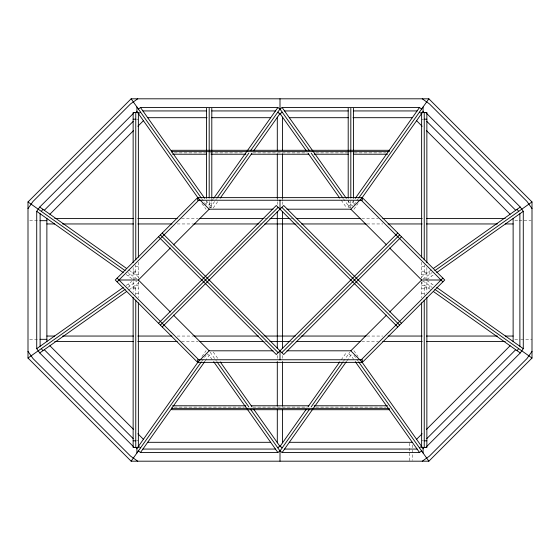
<?xml version="1.0" encoding="UTF-8"?>
<svg xmlns="http://www.w3.org/2000/svg" width="560" height="560" viewBox="0 0 560 560"><rect width="100%" height="100%" fill="white"/><g stroke="black" fill="none" stroke-linecap="round" stroke-linejoin="round"><path stroke-width="0.42" stroke-dasharray="2.8 2.1" d="M128.331 276.101L131.348 271.831M135.352 277.865L133.84 280L126.063 274.498M213.185 199.003L209.188 204.659L207.053 206.164M210.168 207.795L216.629 198.653M213.22 208.005L218.785 200.137M201.936 356.538L206.066 350.693M201.74 361.347L206.052 355.25M205.184 360.997L209.188 355.341L211.323 353.836M353.815 200.417L350.812 204.659L348.677 206.164M353.948 204.75L358.26 198.653M353.934 209.307L358.064 203.462M341.215 359.863L346.78 351.995M343.371 361.347L349.832 352.205M346.815 360.997L350.812 355.341L352.947 353.836M422.513 281.694L421.505 283.115L431.354 290.08M428.652 288.169L431.669 283.899M126.063 285.502L131.775 281.463M127.813 287.469L136.983 280.98M128.646 290.08L138.495 283.115L137.487 281.694M431.354 269.92L421.505 276.885L423.017 279.02L432.187 272.531M426.846 279.51L433.937 274.498M136.626 119.196L138.369 119.196M421.631 119.196L423.374 119.196M174.314 152.894L205.772 152.894M210.14 152.894L244.209 152.894M252.952 152.894L307.118 152.894M315.854 152.894L349.93 152.894M354.298 152.894L385.749 152.894M209.188 207.795L211.799 207.795L211.799 201.446M181.587 218.505L198.212 218.505M264.691 218.505L269.066 218.505M290.934 218.505L295.309 218.505M361.788 218.505L378.413 218.505M29.715 220.682L39.151 220.682M514.843 220.682L518.273 220.682M519.134 220.682L531.139 220.682M177.212 223.951L192.962 223.951M259.441 223.951L262.066 223.951M296.184 223.951L298.809 223.951M367.038 223.951L382.788 223.951M135.758 266.714L138.369 266.714M421.631 266.714L424.242 266.714M133.14 271.173L138.369 271.173M421.631 271.173L426.86 271.173M133.14 272.818L135.758 272.818M424.242 272.818L426.86 272.818M138.369 274.463L135.758 274.463L135.758 264.887M421.631 274.463L424.242 274.463L424.242 264.887M138.369 285.537L135.758 285.537L135.758 295.113M421.631 285.537L424.242 285.537L424.242 295.113M133.14 287.182L135.758 287.182M424.242 287.182L426.86 287.182M133.14 288.827L138.369 288.827M421.631 288.827L426.86 288.827M135.758 293.286L138.369 293.286M421.631 293.286L424.242 293.286M177.212 336.049L192.962 336.049M261.191 336.049L263.816 336.049M297.934 336.049L300.559 336.049M367.038 336.049L382.788 336.049M29.715 339.318L39.151 339.318M514.843 339.318L519.988 339.318M520.849 339.318L532 339.318M181.587 341.495L198.212 341.495M264.691 341.495L269.066 341.495M290.934 341.495L295.309 341.495M361.788 341.495L378.413 341.495M174.314 407.106L244.209 407.106M252.952 407.106L307.118 407.106M315.854 407.106L385.749 407.106M136.626 440.804L138.369 440.804M421.631 440.804L423.374 440.804M352.947 206.164L350.812 204.659L346.815 199.003M426.867 280.497L433.937 285.502M423.017 280.98L432.187 287.469M211.323 206.164L209.188 204.659L206.185 200.417M348.677 353.836L350.812 355.341L353.815 359.583M128.646 269.92L138.495 276.885L136.983 279.02L127.813 272.531M207.053 353.836L209.188 355.341L212.184 359.583M428.652 271.831L431.669 276.101M424.648 277.865L425.656 279.286M343.371 198.653L349.832 207.795M341.215 200.137L346.78 208.005M353.934 350.693L358.064 356.538M353.948 355.25L358.26 361.347M201.74 198.653L206.052 204.75M201.936 203.462L206.066 209.307M213.22 351.995L218.785 359.863M210.168 352.205L216.629 361.347M128.331 283.899L131.348 288.169M426.86 267.589L426.86 292.411M421.631 262.269L421.631 278.257M421.631 281.743L421.631 297.731M412.314 444.885L412.314 460.327M409.696 443.17L409.696 461.188M353.43 200.655L353.43 205.415M350.812 200.655L350.812 207.795L348.201 207.795L348.201 200.655M282.527 198.373L282.527 200.991M282.527 201.866L282.527 204.484M282.527 355.516L282.527 359.884M277.298 198.373L277.298 200.991M277.298 201.866L277.298 204.484M277.298 355.516L277.298 359.884M211.799 198.912L211.799 200.655M209.188 201.446L209.188 207.004M206.57 201.446L206.57 205.415M138.369 262.269L138.369 278.257M138.369 281.743L138.369 297.731M133.14 267.589L133.14 280.875M133.14 281.743L133.14 292.411"/><path stroke-width="0.84" d="M28 208.551L33.047 201.411L130.599 103.859L137.739 98.812M134.379 447.594L39.732 352.947L36.715 348.677L36.715 211.323L39.732 207.053L134.379 112.406M41.363 211.407L42.875 209.272M213.689 198.296L277.865 107.527L280 109.039L309.197 150.332M217.133 197.953L248.808 153.146M250.803 150.332L280 109.039L282.135 107.527L419.496 107.527L421.631 109.039M220.22 198.107L251.944 153.251M253.932 150.437L279.916 113.687L277.781 112.182M136.717 448.777L198.149 361.893M131.138 461.188L428.862 461.188L532 358.043L532 201.957L428.862 98.812L131.138 98.812L28 201.957L28 358.043L131.138 461.188L201.243 362.047M138.369 450.961L140.504 452.473L204.687 361.704M355.313 198.296L419.496 107.527M358.757 197.953L428.862 98.812M361.851 198.107L423.283 111.223M306.068 409.563L280.084 446.313L282.219 447.818M308.056 406.749L339.78 361.893M140.504 452.473L277.865 452.473L280 450.961L309.197 409.668M311.192 406.854L342.867 362.047M250.803 409.668L280 450.961L282.135 452.473L346.311 361.704M517.125 350.728L518.637 348.593M425.621 447.594L520.268 352.947L523.285 348.677L523.285 211.323L520.268 207.053L425.621 112.406M532 351.449L526.953 358.589L429.401 456.141L422.261 461.188M44.296 210.28L133.14 121.429M49.896 214.235L133.574 130.55M137.879 126.245L143.416 120.708M117.11 281.848L199.479 199.479L197.631 197.631L115.262 280L197.631 362.369L362.369 362.369L444.738 280L362.369 197.631L197.631 197.631L197.631 200.242L362.369 200.242L362.369 197.631L360.521 199.479L442.89 281.848M118.685 280L138.369 280L170.394 247.982M173.474 244.902L209.188 209.188L273.007 209.188M158.529 323.267L276.304 205.485L397.775 326.963M160.377 325.115L278.152 207.34M162.225 326.963L283.696 205.485L401.471 323.267M200.06 359.94L209.188 350.812L273.007 350.812M286.993 209.188L350.812 209.188L359.94 200.06M397.775 233.037L276.304 354.515L158.529 236.733M281.848 352.66L399.623 234.885M401.471 236.733L283.696 354.515L162.225 233.037M286.993 350.812L350.812 350.812L386.526 315.098M389.606 312.018L421.631 280L441.315 280M442.89 278.152L360.521 360.521L362.369 362.369L362.369 359.758L197.631 359.758L197.631 362.369L199.479 360.521L117.11 278.152M416.584 439.292L422.121 433.755M426.426 429.45L510.104 345.765M426.86 438.571L515.704 349.72M138.369 109.039L140.504 107.527L277.865 107.527M138.46 113.687L140.595 112.182M282.219 112.182L280.084 113.687L306.068 150.437M36.715 348.677L123.235 287.497M28 358.043L125.111 289.38M39.732 352.947L126.616 291.515M433.384 268.485L520.268 207.053M434.889 270.62L532 201.957M436.765 272.503L523.285 211.323M277.781 447.818L279.916 446.313L253.932 409.563M419.405 447.818L421.54 446.313M282.135 452.473L419.496 452.473L421.631 450.961M142.912 110.936L206.57 110.936M211.799 110.936L275.457 110.936M284.543 110.936L348.201 110.936M353.43 110.936L417.088 110.936M279.041 113.687L280.784 113.687M147.686 117.691L207.004 117.691M211.365 117.691L270.683 117.691M289.317 117.691L348.635 117.691M352.996 117.691L412.314 117.691M133.14 119.196L135.758 119.196M424.242 119.196L426.86 119.196M171.696 151.641L389.249 151.641L389.249 150.304L171.696 150.304L171.696 152.033M172.571 154.224L206.647 154.224M211.015 154.224L245.959 154.224M251.202 154.224L308.868 154.224M314.111 154.224L348.18 154.224M353.423 154.224L387.499 154.224M54.747 218.505L133.476 218.505M137.851 218.505L177.212 218.505M199.955 218.505L263.816 218.505M269.941 218.505L290.059 218.505M296.184 218.505L360.045 218.505M382.788 218.505L422.149 218.505M426.524 218.505L505.253 218.505M40.012 220.682L46.872 220.682M46.872 223.951L54.747 223.951M62.622 223.951L133.476 223.951M137.851 223.951L171.969 223.951M193.837 223.951L258.566 223.951M264.691 223.951L295.309 223.951M301.434 223.951L366.163 223.951M388.031 223.951L422.149 223.951M426.524 223.951L497.378 223.951M505.253 223.951L513.128 223.951M46.872 336.049L54.747 336.049M62.622 336.049L133.476 336.049M137.851 336.049L171.969 336.049M193.837 336.049L258.566 336.049M264.691 336.049L295.309 336.049M301.434 336.049L366.163 336.049M388.031 336.049L422.149 336.049M426.524 336.049L497.378 336.049M505.253 336.049L513.128 336.049M40.012 339.318L46.872 339.318M54.747 341.495L133.476 341.495M137.851 341.495L177.212 341.495M199.955 341.495L263.816 341.495M269.941 341.495L290.059 341.495M296.184 341.495L360.045 341.495M382.788 341.495L422.149 341.495M426.524 341.495L505.253 341.495M172.571 405.776L245.959 405.776M251.202 405.776L308.868 405.776M314.111 405.776L387.499 405.776M171.696 408.359L389.249 408.359L389.249 409.696L171.696 409.696L171.696 407.967M133.14 440.804L135.758 440.804M424.242 440.804L426.86 440.804M147.686 442.309L270.683 442.309M289.317 442.309L412.314 442.309M279.041 446.313L280.784 446.313M142.912 449.064L275.457 449.064M284.543 449.064L417.088 449.064M422.261 98.812L429.401 103.859L526.953 201.411L532 208.551M419.405 112.182L421.54 113.687M436.765 287.497L523.285 348.677M434.889 289.38L532 358.043M433.384 291.515L520.268 352.947M39.732 207.053L126.616 268.485M28 201.957L125.111 270.62M36.715 211.323L123.235 272.503M138.46 446.313L140.595 447.818M137.739 461.188L130.599 456.141L33.047 358.589L28 351.449M426.86 121.429L515.704 210.28M416.584 120.708L422.121 126.245M426.426 130.55L510.104 214.235M350.812 209.188L386.526 244.902M389.606 247.982L421.631 280M281.848 207.34L399.623 325.115M200.06 200.06L209.188 209.188M350.812 350.812L359.94 359.94M160.377 234.885L278.152 352.66M138.369 280L170.394 312.018M173.474 315.098L209.188 350.812M49.896 345.765L133.574 429.45M137.879 433.755L143.416 439.292M44.296 349.72L133.14 438.571M517.125 209.272L518.637 211.407M282.135 107.527L346.311 198.296M311.192 153.146L342.867 197.953M308.056 153.251L339.78 198.107M361.851 361.893L423.283 448.777M358.757 362.047L428.862 461.188M355.313 361.704L419.496 452.473M140.504 107.527L204.687 198.296M131.138 98.812L201.243 197.953M136.717 111.223L198.149 198.107M220.22 361.893L251.944 406.749M217.133 362.047L248.808 406.854M213.689 361.704L277.865 452.473M41.363 348.593L42.875 350.728M519.883 213.724L519.883 346.276M513.128 218.505L513.128 341.495M426.86 262.542L426.86 112.441L421.631 112.441L421.631 257.18M426.86 297.458L426.86 447.559L421.631 447.559L421.631 302.82M424.242 112.441L424.242 259.819M424.242 300.181L424.242 447.559M423.073 106.995L423.073 112.441M423.073 447.559L423.073 453.005M353.43 108.304L353.43 150.465M353.43 151.865L353.43 198.24M350.812 108.304L350.812 150.122M350.812 151.865L350.812 198.037M348.201 108.304L348.201 150.465M348.201 151.865L348.201 198.24M282.527 117.18L282.527 150.353M282.527 153.846L282.527 198.373M282.527 211.47L282.527 348.53M282.527 361.627L282.527 406.154M282.527 409.647L282.527 442.82M280 98.812L280 109.039M280 200.109L280 209.188M280 350.812L280 359.891M280 450.961L280 461.188M277.298 117.18L277.298 150.353M277.298 153.846L277.298 198.373M277.298 211.47L277.298 348.53M277.298 361.627L277.298 406.154M277.298 409.647L277.298 442.82M211.799 108.304L211.799 150.465M211.799 151.865L211.799 198.24M209.188 108.304L209.188 150.122M209.188 151.865L209.188 198.037M206.57 108.304L206.57 150.465M206.57 151.865L206.57 198.24M138.369 257.18L138.369 112.441L133.14 112.441L133.14 262.542M138.369 302.82L138.369 447.559L133.14 447.559L133.14 297.458M136.927 106.995L136.927 112.441M136.927 447.559L136.927 453.005M135.758 112.441L135.758 259.819M135.758 300.181L135.758 447.559M46.872 218.505L46.872 341.495M40.117 213.724L40.117 346.276"/></g></svg>
